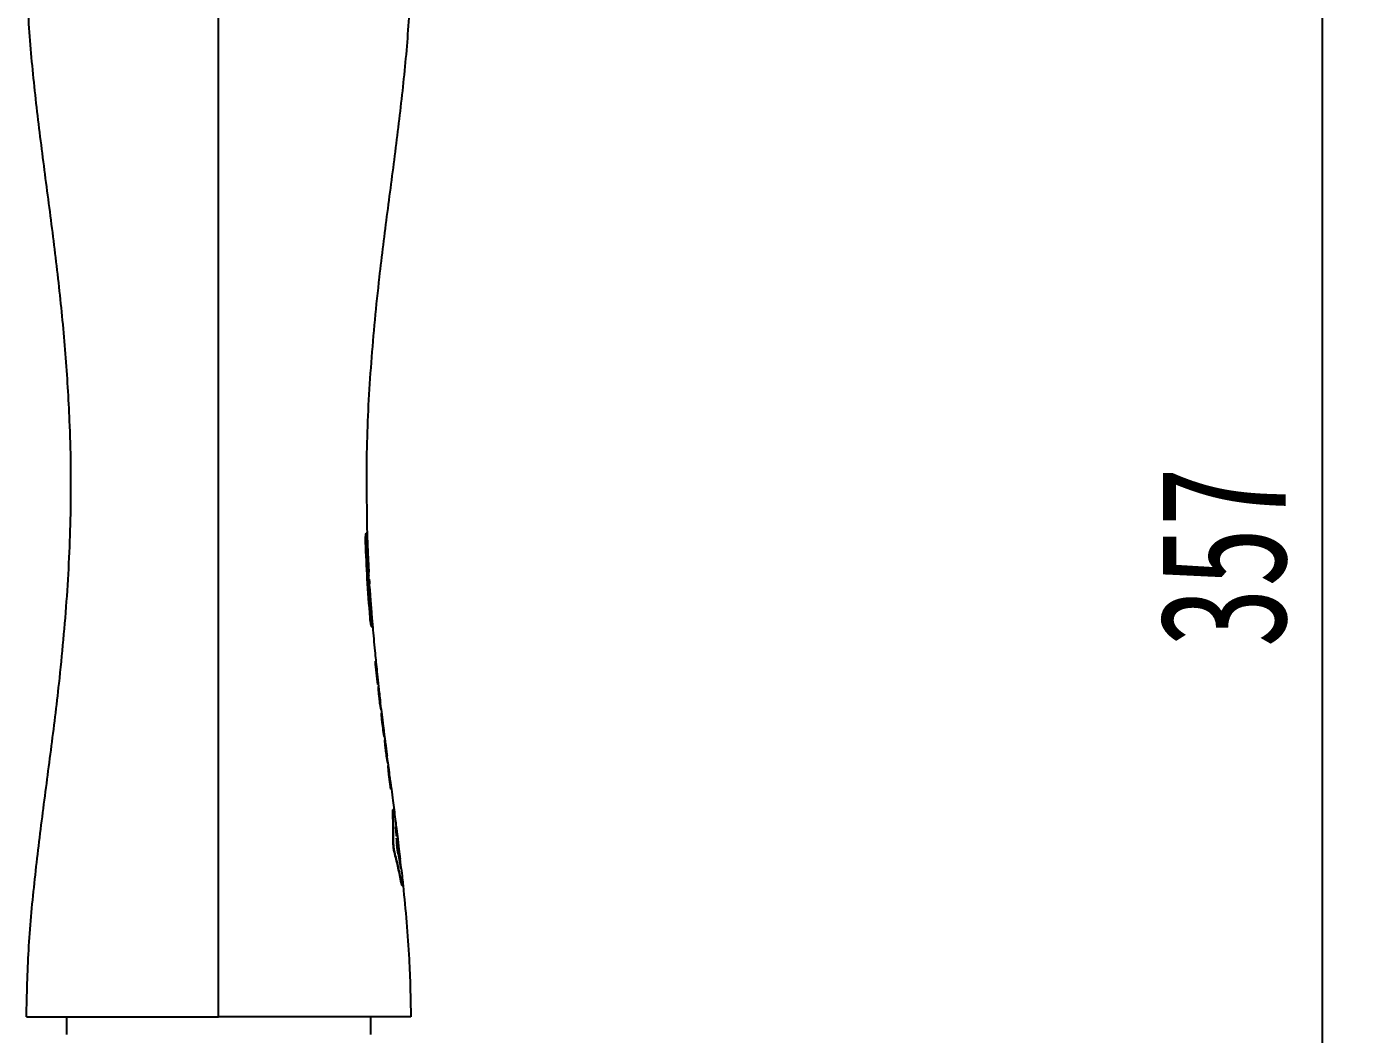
# Model space of a CAD drawing. Header units: millimetres. Extents: x 0 to 841, y 0 to 594.
# Drawn here: x 578.4 to 672.6, y 316.7 to 388.3 of the extents above; entities that cross this region are included whole.
import ezdxf

# ---------------------------------------------------------------- set-up
doc = ezdxf.new("R2010")
doc.units = ezdxf.units.MM
doc.layers.add('10', color=7, linetype='Continuous')
doc.styles.add('SLDTEXTSTYLE4', font='TXT', dxfattribs={"width": 0.7})
doc.dimstyles.new('SLDDIMSTYLE0', dxfattribs={"dimtxt": 9, "dimasz": 4.08, "dimexe": 0, "dimexo": 0.0625, "dimgap": 2.25, "dimtad": 2, "dimlfac": 3, "dimrnd": 1e-09, "dimzin": 12, "dimdsep": 46, "dimtxsty": 'SLDTEXTSTYLE4', "dimblk1": 'CLOSED', "dimblk2": 'CLOSED', "dimsah": 1, "dimcen": 0.09, "dimadec": 0, "dimazin": 3, "dimtfac": 1, "dimtofl": 0, "dimtmove": 0, "dimatfit": 3, "dimldrblk": 'CLOSED', "dimfxl": 0, "dimfrac": 2, "dimtolj": 1, "dimtzin": 12, "dimarcsym": 0})

# ---------------------------------------------------------------- blocks, each defined once
blk = doc.blocks.new('_Closed')
at = {"color": 0, "linetype": 'ByBlock', "lineweight": -2}
for p, q in [((-1, 0.166667), (0, 0)), ((-1, 0.166667), (-1, -0.166667)), ((0, 0), (-1, -0.166667)), ((0, 0), (-1, 0))]:
    blk.add_line(p, q, dxfattribs=at)
blk = doc.blocks.new('_D_16')
at = {"layer": '10'}
for p, q in [((615.246, 413.261), (672.577, 413.261)), ((670.577, 293.228), (670.577, 413.261)), ((609.746, 293.228), (672.577, 293.228))]:
    blk.add_line(p, q, dxfattribs=at)
at = {"layer": '10', "xscale": 4.08, "yscale": 4.08}
for p, rotation in [((670.577, 413.261, 0), 90.00000002089162), ((670.577, 293.228, 0), 270.0000000208916)]:
    blk.add_blockref('_Closed', p, dxfattribs=dict(at, rotation=rotation))
at = {"layer": '10', "insert": (658.975, 344.19), "char_height": 9, "attachment_point": 1, "rotation": 90, "style": 'SLDTEXTSTYLE4'}
blk.add_mtext('357', dxfattribs=at)

msp = doc.modelspace()

# ---------------------------------------------------------------- linework, layer by layer
at = {"color": 7, "linetype": 'Continuous', "lineweight": 25}
for p, q in [((602.786, 349.0568), (602.7918, 348.9624)), ((602.7918, 348.9624), (602.786, 349.0568)), ((603.2997, 342.6458), (603.3062, 342.6457)), ((603.755, 338.6237), (603.7246, 338.868)), ((603.7246, 338.868), (603.755, 338.6237)), ((603.8481, 337.8638), (603.8557, 337.8637)), ((603.8976, 337.6129), (603.8996, 337.6338)), ((604.1354, 335.7762), (604.1373, 335.7975)), ((604.2365, 334.8938), (604.2044, 335.1381)), ((604.2044, 335.1381), (604.2365, 334.8938)), ((604.2821, 334.6494), (604.2876, 334.6494)), ((604.7657, 330.0527), (604.7601, 330.1464)), ((604.8488, 330.014), (604.8506, 329.9872)), ((581.254, 317.9277), (581.254, 316.6777)), ((602.904, 316.6777), (602.904, 317.9277))]:
    msp.add_line(p, q, dxfattribs=at)
at = {"color": 7, "linetype": 'Continuous', "lineweight": 25, "flags": 128}
for points in [[(604.121, 335.9697), (604.1336, 335.8731), (604.1435, 335.7973)], [(604.1435, 335.7973), (604.1813, 335.5081), (604.2111, 335.2809)], [(604.294, 334.6492), (604.2476, 335.003), (604.2111, 335.2809)], [(604.3303, 334.1324), (604.2618, 334.6537), (604.1932, 335.1751)], [(604.1932, 335.1751), (604.2618, 334.6537), (604.3303, 334.1324)], [(604.2129, 335.1373), (604.245, 334.8931), (604.2771, 334.6488)], [(604.2771, 334.6488), (604.245, 334.8931), (604.2129, 335.1373)], [(604.2771, 334.6488), (604.311, 334.3907), (604.3449, 334.1325)], [(604.3489, 334.1326), (604.3154, 334.3907), (604.2819, 334.6489)], [(604.294, 334.6492), (604.3319, 334.36), (604.3617, 334.1328)]]:
    msp.add_lwpolyline(points, dxfattribs=at)
at = {"color": 7, "linetype": 'Continuous', "lineweight": 25}
for points, knots in [([(578.4123, 317.9277), (578.4458, 319.5141), (578.5129, 322.6874), (578.9581, 327.4322), (579.5305, 332.1651), (580.1651, 336.895), (580.8143, 342.1192), (581.3417, 347.8473), (581.6282, 354.0798), (581.5454, 359.8287), (581.216, 365.0807), (580.7597, 369.8389), (580.1706, 374.5857), (579.5344, 379.326), (578.9602, 384.0692), (578.5133, 388.8242), (578.446, 392.0045), (578.4123, 393.5944)], [0, 0, 0, 0, 0.0626285, 0.1252753, 0.1880309, 0.2508616, 0.3136887, 0.3958663, 0.4779058, 0.5598977, 0.6227207, 0.6856247, 0.7485888, 0.8115574, 0.8744506, 0.9372346, 1, 1, 1, 1]), ([(592.079, 317.9277), (592.079, 319.5141), (592.079, 322.6874), (592.079, 327.4322), (592.079, 332.1651), (592.079, 336.895), (592.079, 342.1192), (592.079, 347.8473), (592.079, 354.0798), (592.079, 359.8287), (592.079, 365.0807), (592.079, 369.8389), (592.079, 374.5857), (592.079, 379.326), (592.079, 384.0692), (592.079, 388.8242), (592.079, 392.0045), (592.079, 393.5944)], [0, 0, 0, 0, 0.06262848, 0.12527531, 0.18803094, 0.25086158, 0.31368873, 0.39586625, 0.47790579, 0.55989771, 0.62272073, 0.68562474, 0.74858885, 0.8115574, 0.87445057, 0.93723461, 1, 1, 1, 1]), ([(605.7457, 393.5944), (605.7139, 392.0498), (605.6503, 388.9604), (605.2259, 384.3404), (604.676, 379.7319), (604.0601, 375.1267), (603.4157, 370.0415), (602.8811, 364.4666), (602.5392, 358.3998), (602.6028, 354.3538), (602.6346, 352.3317)], [0, 0, 0, 0, 0.111855, 0.2237344, 0.3358016, 0.4480096, 0.5602254, 0.7070193, 0.8535727, 1, 1, 1, 1]), ([(602.5252, 351.6624), (602.5237, 351.7141), (602.5208, 351.8157), (602.5237, 351.9545), (602.5308, 352.073), (602.544, 352.196), (602.5641, 352.3035), (602.5796, 352.3223), (602.587, 352.3311)], [0, 0, 0, 0, 0.1477639, 0.2898623, 0.4164173, 0.5457261, 0.7852025, 1, 1, 1, 1]), ([(602.587, 352.3311), (602.5796, 352.3223), (602.5641, 352.3035), (602.544, 352.196), (602.5308, 352.073), (602.5237, 351.9545), (602.5208, 351.8157), (602.5237, 351.7141), (602.5252, 351.6624)], [0, 0, 0, 0, 0.21479743, 0.45427377, 0.58356984, 0.71013738, 0.85222899, 1, 1, 1, 1]), ([(602.587, 352.3311), (602.6009, 352.3312), (602.6287, 352.3314), (602.6327, 352.3316), (602.6346, 352.3317)], [0, 0, 0, 0, 0.50001761, 1, 1, 1, 1]), ([(602.6346, 352.3317), (602.6327, 352.3316), (602.6287, 352.3314), (602.6009, 352.3312), (602.587, 352.3311)], [0, 0, 0, 0, 0.4999824, 1, 1, 1, 1]), ([(602.6346, 352.3317), (602.6531, 351.8139), (602.6861, 350.8892), (602.7354, 349.9652), (602.7571, 349.5585)], [0, 0, 0, 0, 0.5599138, 1, 1, 1, 1]), ([(602.8485, 346.3147), (602.7784, 347.2358), (602.6427, 349.0167), (602.5635, 350.801), (602.5252, 351.6624)], [0, 0, 0, 0, 0.5172277, 1, 1, 1, 1]), ([(602.5252, 351.6624), (602.5635, 350.801), (602.6427, 349.0167), (602.7784, 347.2358), (602.8485, 346.3147)], [0, 0, 0, 0, 0.4827723, 1, 1, 1, 1]), ([(602.7571, 349.5585), (602.7552, 349.5892), (602.7513, 349.6524), (602.7456, 349.6755), (602.7391, 349.6543), (602.734, 349.5815), (602.7322, 349.4696), (602.7365, 349.273), (602.7459, 349.1096), (602.7524, 348.9955)], [0, 0, 0, 0, 0.1311953, 0.2704717, 0.4086499, 0.5344943, 0.643325, 0.7509961, 1, 1, 1, 1]), ([(602.7524, 348.9955), (602.7459, 349.1096), (602.7365, 349.273), (602.7322, 349.4696), (602.734, 349.5815), (602.7391, 349.6543), (602.7456, 349.6755), (602.7513, 349.6524), (602.7552, 349.5892), (602.7571, 349.5585)], [0, 0, 0, 0, 0.2490047, 0.3566757, 0.4655062, 0.5913506, 0.7295286, 0.8688048, 1, 1, 1, 1]), ([(602.7524, 348.9955), (602.7588, 348.8917), (602.7715, 348.6839), (602.7849, 348.4761), (602.7916, 348.3723)], [0, 0, 0, 0, 0.49998, 1, 1, 1, 1]), ([(602.7916, 348.3723), (602.7849, 348.4761), (602.7715, 348.6839), (602.7588, 348.8917), (602.7524, 348.9955)], [0, 0, 0, 0, 0.50002125, 1, 1, 1, 1]), ([(602.7614, 349.3177), (602.7616, 349.3228), (602.7622, 349.3335), (602.7639, 349.3354), (602.7653, 349.3281), (602.766, 349.3243)], [0, 0, 0, 0, 0.2998566, 0.6428952, 1, 1, 1, 1]), ([(602.7887, 348.7302), (602.7863, 348.7688), (602.7815, 348.8461), (602.7768, 348.9234), (602.7744, 348.9621)], [0, 0, 0, 0, 0.5000078, 1, 1, 1, 1]), ([(602.7744, 348.9621), (602.7768, 348.9234), (602.7815, 348.8461), (602.7863, 348.7688), (602.7887, 348.7302)], [0, 0, 0, 0, 0.4999922, 1, 1, 1, 1]), ([(602.7887, 348.7308), (602.7896, 348.7308), (602.7984, 348.7307), (602.8012, 348.7307), (602.8038, 348.7306)], [0, 0, 0, 0, 0.1020793, 1, 1, 1, 1]), ([(602.8038, 348.7306), (602.8012, 348.7307), (602.7984, 348.7307), (602.7896, 348.7308), (602.7887, 348.7308)], [0, 0, 0, 0, 0.89792072, 1, 1, 1, 1]), ([(602.8061, 348.7304), (602.8053, 348.7304), (602.8039, 348.7303), (602.7938, 348.7302), (602.7887, 348.7302)], [0, 0, 0, 0, 0.4999606, 1, 1, 1, 1]), ([(602.7887, 348.7302), (602.7938, 348.7302), (602.8039, 348.7303), (602.8053, 348.7304), (602.8061, 348.7304)], [0, 0, 0, 0, 0.5000394, 1, 1, 1, 1]), ([(602.7918, 348.9624), (602.7945, 348.9191), (602.7991, 348.8418), (602.804, 348.7645), (602.8061, 348.7304)], [0, 0, 0, 0, 0.5599919, 1, 1, 1, 1]), ([(602.8061, 348.7304), (602.8034, 348.7737), (602.7986, 348.851), (602.7939, 348.9284), (602.7918, 348.9624)], [0, 0, 0, 0, 0.5600081, 1, 1, 1, 1]), ([(602.8289, 348.3727), (602.8245, 348.4395), (602.8168, 348.5587), (602.8094, 348.678), (602.8061, 348.7304)], [0, 0, 0, 0, 0.5600126, 1, 1, 1, 1]), ([(602.7916, 348.3723), (602.8025, 348.3724), (602.8242, 348.3725), (602.8273, 348.3727), (602.8289, 348.3727)], [0, 0, 0, 0, 0.5000643, 1, 1, 1, 1]), ([(602.8289, 348.3727), (602.8273, 348.3727), (602.8242, 348.3725), (602.8025, 348.3724), (602.7916, 348.3723)], [0, 0, 0, 0, 0.4999357, 1, 1, 1, 1]), ([(602.8529, 347.8618), (602.8489, 347.8932), (602.8411, 347.956), (602.8321, 348.0188), (602.8276, 348.0502)], [0, 0, 0, 0, 0.5000657, 1, 1, 1, 1]), ([(602.8276, 348.0502), (602.8283, 347.9798), (602.8296, 347.8385), (602.8432, 347.5643), (602.8658, 347.284), (602.8939, 347.0385), (602.919, 346.8517), (602.9435, 346.7049), (602.9465, 346.6991), (602.9485, 346.6952)], [0, 0, 0, 0, 0.1363161, 0.2732111, 0.4127581, 0.5564562, 0.6819541, 0.7874951, 1, 1, 1, 1]), ([(602.9485, 346.6952), (602.9465, 346.6991), (602.9435, 346.7049), (602.919, 346.8517), (602.8939, 347.0385), (602.8658, 347.284), (602.8432, 347.5643), (602.8296, 347.8385), (602.8283, 347.9798), (602.8276, 348.0502)], [0, 0, 0, 0, 0.2125049, 0.3180459, 0.4435438, 0.5872419, 0.7267889, 0.8636839, 1, 1, 1, 1]), ([(602.8276, 348.0502), (602.8321, 348.0188), (602.8411, 347.956), (602.8489, 347.8932), (602.8529, 347.8618)], [0, 0, 0, 0, 0.4999343, 1, 1, 1, 1]), ([(602.8289, 348.3727), (602.8451, 348.1276), (602.8742, 347.6899), (602.9065, 347.2525), (602.9207, 347.0599)], [0, 0, 0, 0, 0.559954, 1, 1, 1, 1]), ([(602.9207, 347.0599), (602.9202, 347.0634), (602.9192, 347.0704), (602.912, 347.1216), (602.9017, 347.1976), (602.8892, 347.2985), (602.8763, 347.4225), (602.8647, 347.5693), (602.8566, 347.7274), (602.8542, 347.8147), (602.8529, 347.8618)], [0, 0, 0, 0, 0.1281356, 0.2560734, 0.3803126, 0.498095, 0.6096075, 0.7208628, 0.8494788, 1, 1, 1, 1]), ([(602.8529, 347.8618), (602.8542, 347.8147), (602.8566, 347.7274), (602.8647, 347.5693), (602.8763, 347.4225), (602.8892, 347.2985), (602.9017, 347.1976), (602.912, 347.1216), (602.9192, 347.0704), (602.9202, 347.0634), (602.9207, 347.0599)], [0, 0, 0, 0, 0.1505154, 0.2791367, 0.3903921, 0.5019047, 0.6196871, 0.7439265, 0.8718643, 1, 1, 1, 1]), ([(602.9207, 347.0599), (602.9258, 346.9918), (602.935, 346.8702), (602.9443, 346.7487), (602.9485, 346.6952)], [0, 0, 0, 0, 0.5599875, 1, 1, 1, 1]), ([(602.9485, 346.6952), (602.9638, 346.4995), (602.9912, 346.15), (603.0205, 345.8007), (603.0334, 345.647)], [0, 0, 0, 0, 0.559965, 1, 1, 1, 1]), ([(602.9872, 345.6465), (602.9788, 345.6556), (602.9613, 345.6746), (602.9289, 345.7846), (602.9017, 345.9084), (602.881, 346.0264), (602.8622, 346.1634), (602.8531, 346.2638), (602.8485, 346.3147)], [0, 0, 0, 0, 0.2184913, 0.4588057, 0.5878301, 0.714285, 0.8549468, 1, 1, 1, 1]), ([(602.8485, 346.3147), (602.8531, 346.2638), (602.8622, 346.1634), (602.881, 346.0264), (602.9017, 345.9084), (602.9289, 345.7846), (602.9613, 345.6746), (602.9788, 345.6556), (602.9872, 345.6465)], [0, 0, 0, 0, 0.1450462, 0.2857148, 0.412157, 0.5411942, 0.7815086, 1, 1, 1, 1]), ([(603.0334, 345.647), (603.0315, 345.6469), (603.0277, 345.6468), (603.0007, 345.6466), (602.9872, 345.6465)], [0, 0, 0, 0, 0.49987699, 1, 1, 1, 1]), ([(602.9872, 345.6465), (603.0007, 345.6466), (603.0277, 345.6468), (603.0315, 345.6469), (603.0334, 345.647)], [0, 0, 0, 0, 0.50012301, 1, 1, 1, 1]), ([(603.0334, 345.647), (603.0825, 345.0865), (603.1703, 344.0853), (603.2725, 343.0855), (603.3175, 342.6455)], [0, 0, 0, 0, 0.5599093, 1, 1, 1, 1]), ([(603.2247, 343.2187), (603.2276, 343.2188), (603.2334, 343.2188), (603.2381, 343.2189), (603.2404, 343.2189)], [0, 0, 0, 0, 0.50004087, 1, 1, 1, 1]), ([(603.2404, 343.2189), (603.2381, 343.2189), (603.2334, 343.2188), (603.2276, 343.2188), (603.2247, 343.2187)], [0, 0, 0, 0, 0.4999591, 1, 1, 1, 1]), ([(603.4011, 341.5547), (603.3707, 341.832), (603.3098, 342.3864), (603.2531, 342.9413), (603.2247, 343.2187)], [0, 0, 0, 0, 0.5000421, 1, 1, 1, 1]), ([(603.2247, 343.2187), (603.2531, 342.9413), (603.3098, 342.3864), (603.3707, 341.832), (603.4011, 341.5547)], [0, 0, 0, 0, 0.49995785, 1, 1, 1, 1]), ([(603.2404, 343.2189), (603.2687, 342.9414), (603.3254, 342.3865), (603.3863, 341.8321), (603.4167, 341.5548)], [0, 0, 0, 0, 0.49995694, 1, 1, 1, 1]), ([(603.4167, 341.5548), (603.3863, 341.8321), (603.3254, 342.3865), (603.2687, 342.9414), (603.2404, 343.2189)], [0, 0, 0, 0, 0.5000431, 1, 1, 1, 1]), ([(603.3044, 342.6452), (603.3082, 342.6452), (603.3159, 342.6453), (603.317, 342.6454), (603.3175, 342.6455)], [0, 0, 0, 0, 0.5000957, 1, 1, 1, 1]), ([(603.3175, 342.6455), (603.317, 342.6454), (603.3159, 342.6453), (603.3082, 342.6452), (603.3044, 342.6452)], [0, 0, 0, 0, 0.4999043, 1, 1, 1, 1]), ([(603.3591, 342.1288), (603.3499, 342.2149), (603.3315, 342.387), (603.3134, 342.5591), (603.3044, 342.6452)], [0, 0, 0, 0, 0.5000135, 1, 1, 1, 1]), ([(603.3044, 342.6452), (603.3134, 342.5591), (603.3315, 342.387), (603.3499, 342.2149), (603.3591, 342.1288)], [0, 0, 0, 0, 0.4999865, 1, 1, 1, 1]), ([(603.3175, 342.6455), (603.3276, 342.5491), (603.3456, 342.3769), (603.3641, 342.2048), (603.3722, 342.1291)], [0, 0, 0, 0, 0.55998605, 1, 1, 1, 1]), ([(603.359, 342.1294), (603.3597, 342.1294), (603.3717, 342.1293), (603.3719, 342.1292), (603.3722, 342.1291)], [0, 0, 0, 0, 0.0519093, 1, 1, 1, 1]), ([(603.3722, 342.1291), (603.3716, 342.1291), (603.3705, 342.129), (603.3629, 342.1289), (603.3591, 342.1288)], [0, 0, 0, 0, 0.49989869, 1, 1, 1, 1]), ([(603.3591, 342.1288), (603.3629, 342.1289), (603.3705, 342.129), (603.3716, 342.1291), (603.3722, 342.1291)], [0, 0, 0, 0, 0.5001013, 1, 1, 1, 1]), ([(603.3722, 342.1291), (603.3864, 341.9969), (603.4119, 341.7607), (603.4381, 341.5247), (603.4497, 341.4208)], [0, 0, 0, 0, 0.5599818, 1, 1, 1, 1]), ([(603.4167, 341.5548), (603.4144, 341.5548), (603.4098, 341.5548), (603.404, 341.5547), (603.4011, 341.5547)], [0, 0, 0, 0, 0.4999509, 1, 1, 1, 1]), ([(603.4011, 341.5547), (603.404, 341.5547), (603.4098, 341.5548), (603.4144, 341.5548), (603.4167, 341.5548)], [0, 0, 0, 0, 0.5000491, 1, 1, 1, 1]), ([(603.4866, 340.799), (603.4814, 340.8458), (603.4713, 340.9377), (603.4602, 341.0645), (603.4525, 341.1742), (603.4464, 341.2904), (603.4438, 341.3948), (603.446, 341.4123), (603.4471, 341.4207)], [0, 0, 0, 0, 0.1445915, 0.2838647, 0.409511, 0.5368109, 0.7761605, 1, 1, 1, 1]), ([(603.4471, 341.4207), (603.446, 341.4123), (603.4438, 341.3948), (603.4464, 341.2904), (603.4525, 341.1742), (603.4602, 341.0645), (603.4713, 340.9377), (603.4814, 340.8458), (603.4866, 340.799)], [0, 0, 0, 0, 0.2238394, 0.4631889, 0.5904749, 0.716135, 0.8554007, 1, 1, 1, 1]), ([(603.4497, 341.4208), (603.4496, 341.4208), (603.4494, 341.4207), (603.4479, 341.4207), (603.4471, 341.4207)], [0, 0, 0, 0, 0.4999524, 1, 1, 1, 1]), ([(603.4519, 341.4007), (603.462, 341.311), (603.4805, 341.1456), (603.4993, 340.9803), (603.508, 340.9046)], [0, 0, 0, 0, 0.5421392, 1, 1, 1, 1]), ([(603.4905, 340.9049), (603.4956, 340.9049), (603.5058, 340.9048), (603.5072, 340.9047), (603.508, 340.9046)], [0, 0, 0, 0, 0.50013305, 1, 1, 1, 1]), ([(603.508, 340.9046), (603.5075, 340.9046), (603.5066, 340.9045), (603.5004, 340.9044), (603.4972, 340.9043)], [0, 0, 0, 0, 0.499896, 1, 1, 1, 1]), ([(603.4972, 340.9043), (603.5004, 340.9044), (603.5066, 340.9045), (603.5075, 340.9046), (603.508, 340.9046)], [0, 0, 0, 0, 0.500104, 1, 1, 1, 1]), ([(603.508, 340.9046), (603.5215, 340.7867), (603.5456, 340.5762), (603.5703, 340.3657), (603.5812, 340.2731)], [0, 0, 0, 0, 0.55998596, 1, 1, 1, 1]), ([(603.5355, 340.3782), (603.5273, 340.4483), (603.5109, 340.5885), (603.4947, 340.7288), (603.4866, 340.799)], [0, 0, 0, 0, 0.5000092, 1, 1, 1, 1]), ([(603.4866, 340.799), (603.4947, 340.7288), (603.5109, 340.5885), (603.5273, 340.4483), (603.5355, 340.3782)], [0, 0, 0, 0, 0.4999908, 1, 1, 1, 1]), ([(603.5064, 340.7609), (603.5131, 340.7034), (603.5264, 340.5883), (603.5398, 340.4733), (603.5465, 340.4158)], [0, 0, 0, 0, 0.4999924, 1, 1, 1, 1]), ([(603.5465, 340.4158), (603.5398, 340.4733), (603.5264, 340.5883), (603.5131, 340.7034), (603.5064, 340.7609)], [0, 0, 0, 0, 0.5000076, 1, 1, 1, 1]), ([(603.6399, 339.757), (603.6368, 339.7656), (603.6305, 339.7833), (603.6089, 339.889), (603.5881, 340.0054), (603.5705, 340.1147), (603.5523, 340.2404), (603.5412, 340.3318), (603.5355, 340.3782)], [0, 0, 0, 0, 0.22514375, 0.46528287, 0.59280864, 0.71859215, 0.85724094, 1, 1, 1, 1]), ([(603.5355, 340.3782), (603.5412, 340.3318), (603.5523, 340.2404), (603.5705, 340.1147), (603.5881, 340.0054), (603.6089, 339.889), (603.6305, 339.7833), (603.6368, 339.7656), (603.6399, 339.757)], [0, 0, 0, 0, 0.1427514, 0.2814076, 0.4071772, 0.534717, 0.7748562, 1, 1, 1, 1]), ([(603.5638, 340.2734), (603.5688, 340.2734), (603.579, 340.2733), (603.5804, 340.2731), (603.5812, 340.2731)], [0, 0, 0, 0, 0.5001411, 1, 1, 1, 1]), ([(603.5705, 340.2728), (603.5736, 340.2729), (603.5798, 340.273), (603.5807, 340.273), (603.5812, 340.2731)], [0, 0, 0, 0, 0.500109, 1, 1, 1, 1]), ([(603.5812, 340.2731), (603.5807, 340.273), (603.5798, 340.273), (603.5736, 340.2729), (603.5705, 340.2728)], [0, 0, 0, 0, 0.4998888, 1, 1, 1, 1]), ([(603.6398, 339.7786), (603.6292, 339.8678), (603.6095, 340.0326), (603.5901, 340.1974), (603.5812, 340.2731)], [0, 0, 0, 0, 0.5408506, 1, 1, 1, 1]), ([(603.6424, 339.7571), (603.6423, 339.7571), (603.6421, 339.757), (603.6406, 339.757), (603.6399, 339.757)], [0, 0, 0, 0, 0.4999447, 1, 1, 1, 1]), ([(603.6399, 339.757), (603.6406, 339.757), (603.6421, 339.757), (603.6423, 339.7571), (603.6424, 339.7571)], [0, 0, 0, 0, 0.5000553, 1, 1, 1, 1]), ([(603.6424, 339.7571), (603.6501, 339.693), (603.6639, 339.5784), (603.6778, 339.4638), (603.6839, 339.4134)], [0, 0, 0, 0, 0.5599938, 1, 1, 1, 1]), ([(603.7026, 338.9907), (603.6978, 339.0315), (603.6883, 339.1114), (603.6777, 339.2214), (603.6703, 339.3162), (603.6643, 339.4164), (603.6619, 339.5055), (603.6645, 339.5201), (603.6658, 339.5271)], [0, 0, 0, 0, 0.1441808, 0.2826402, 0.4074546, 0.5341802, 0.7737943, 1, 1, 1, 1]), ([(603.6658, 339.5271), (603.6645, 339.5201), (603.6619, 339.5055), (603.6643, 339.4164), (603.6703, 339.3162), (603.6777, 339.2214), (603.6883, 339.1114), (603.6978, 339.0315), (603.7026, 338.9907)], [0, 0, 0, 0, 0.2262056, 0.4658197, 0.5925293, 0.7173595, 0.8558102, 1, 1, 1, 1]), ([(603.6658, 339.5271), (603.6675, 339.5239), (603.671, 339.5174), (603.6795, 339.4487), (603.6839, 339.4134)], [0, 0, 0, 0, 0.4872629, 1, 1, 1, 1]), ([(603.6839, 339.4134), (603.6795, 339.4487), (603.671, 339.5174), (603.6675, 339.5239), (603.6658, 339.5271)], [0, 0, 0, 0, 0.5127371, 1, 1, 1, 1]), ([(603.6839, 339.4134), (603.6963, 339.3116), (603.7184, 339.1297), (603.7409, 338.9479), (603.7507, 338.8678)], [0, 0, 0, 0, 0.5599913, 1, 1, 1, 1]), ([(603.7225, 339.0107), (603.7217, 339.0102), (603.7205, 339.0094), (603.7202, 338.9982), (603.7207, 338.9849), (603.7222, 338.9647), (603.7261, 338.9256), (603.7302, 338.8916), (603.7331, 338.8673)], [0, 0, 0, 0, 0.2495849, 0.3612761, 0.4616918, 0.5717183, 0.6935702, 1, 1, 1, 1]), ([(603.7331, 338.8673), (603.7302, 338.8916), (603.7261, 338.9256), (603.7222, 338.9647), (603.7207, 338.9849), (603.7202, 338.9982), (603.7205, 339.0094), (603.7217, 339.0102), (603.7225, 339.0107)], [0, 0, 0, 0, 0.3064026, 0.4282619, 0.5383054, 0.6386843, 0.7504137, 1, 1, 1, 1]), ([(603.7316, 339.0109), (603.7306, 339.0109), (603.7287, 339.0108), (603.7246, 339.0107), (603.7225, 339.0107)], [0, 0, 0, 0, 0.4999223, 1, 1, 1, 1]), ([(603.7225, 339.0107), (603.7246, 339.0107), (603.7287, 339.0108), (603.7306, 339.0109), (603.7316, 339.0109)], [0, 0, 0, 0, 0.5000777, 1, 1, 1, 1]), ([(603.7797, 338.6234), (603.7708, 338.6949), (603.7569, 338.8063), (603.7414, 338.9296), (603.734, 338.9846), (603.7321, 338.9964), (603.7312, 339.0019)], [0, 0, 0, 0, 0.5354941, 0.8339195, 0.9224842, 1, 1, 1, 1]), ([(603.7507, 338.8678), (603.748, 338.8897), (603.7432, 338.9285), (603.7371, 338.9772), (603.733, 339.0068), (603.7321, 339.0095), (603.7316, 339.0109)], [0, 0, 0, 0, 0.2963186, 0.5246565, 0.7508155, 1, 1, 1, 1]), ([(603.7316, 339.0109), (603.7321, 339.0095), (603.733, 339.0068), (603.7371, 338.9772), (603.7432, 338.9285), (603.748, 338.8897), (603.7507, 338.8678)], [0, 0, 0, 0, 0.2491605, 0.4753414, 0.7036479, 1, 1, 1, 1]), ([(603.8441, 337.8629), (603.8202, 338.0509), (603.7726, 338.4267), (603.726, 338.8027), (603.7026, 338.9907)], [0, 0, 0, 0, 0.5000157, 1, 1, 1, 1]), ([(603.7026, 338.9907), (603.726, 338.8027), (603.7726, 338.4267), (603.8202, 338.0509), (603.8441, 337.8629)], [0, 0, 0, 0, 0.4999843, 1, 1, 1, 1]), ([(603.7331, 338.8673), (603.7432, 338.7858), (603.7634, 338.623), (603.7838, 338.4602), (603.794, 338.3788)], [0, 0, 0, 0, 0.4999929, 1, 1, 1, 1]), ([(603.794, 338.3788), (603.7838, 338.4602), (603.7634, 338.623), (603.7432, 338.7858), (603.7331, 338.8673)], [0, 0, 0, 0, 0.5000071, 1, 1, 1, 1]), ([(603.8116, 338.3791), (603.8001, 338.4703), (603.7798, 338.6332), (603.7596, 338.7962), (603.7507, 338.8678)], [0, 0, 0, 0, 0.5600065, 1, 1, 1, 1]), ([(603.7507, 338.8678), (603.762, 338.7766), (603.7822, 338.6137), (603.8026, 338.4508), (603.8116, 338.3791)], [0, 0, 0, 0, 0.5599936, 1, 1, 1, 1]), ([(603.751, 338.8528), (603.7517, 338.8479), (603.7612, 338.7735), (603.7708, 338.6959), (603.7797, 338.6234)], [0, 0, 0, 0, 0.0664292, 1, 1, 1, 1]), ([(603.794, 338.3788), (603.8048, 338.2928), (603.8264, 338.1209), (603.8482, 337.949), (603.8591, 337.863)], [0, 0, 0, 0, 0.4999939, 1, 1, 1, 1]), ([(603.7989, 338.3788), (603.8026, 338.3789), (603.81, 338.379), (603.811, 338.379), (603.8116, 338.3791)], [0, 0, 0, 0, 0.5001407, 1, 1, 1, 1]), ([(603.8116, 338.3791), (603.811, 338.379), (603.81, 338.379), (603.8026, 338.3789), (603.7989, 338.3788)], [0, 0, 0, 0, 0.4998593, 1, 1, 1, 1]), ([(603.865, 337.8631), (603.8539, 337.949), (603.8318, 338.1209), (603.8099, 338.2929), (603.7989, 338.3788)], [0, 0, 0, 0, 0.5000085, 1, 1, 1, 1]), ([(603.8116, 338.3791), (603.8236, 338.2828), (603.8452, 338.1109), (603.867, 337.939), (603.8766, 337.8634)], [0, 0, 0, 0, 0.5599948, 1, 1, 1, 1]), ([(603.8591, 337.863), (603.8569, 337.863), (603.8525, 337.863), (603.8469, 337.8629), (603.8441, 337.8629)], [0, 0, 0, 0, 0.4999335, 1, 1, 1, 1]), ([(603.8649, 337.8637), (603.8651, 337.8637), (603.8764, 337.8636), (603.8765, 337.8635), (603.8766, 337.8634)], [0, 0, 0, 0, 0.0215325, 1, 1, 1, 1]), ([(603.8766, 337.8634), (603.8761, 337.8633), (603.8752, 337.8632), (603.8684, 337.8631), (603.865, 337.8631)], [0, 0, 0, 0, 0.49986, 1, 1, 1, 1]), ([(603.865, 337.8631), (603.8685, 337.8631), (603.8739, 337.8632), (603.8748, 337.8633), (603.8751, 337.8633)], [0, 0, 0, 0, 0.6689989, 1, 1, 1, 1]), ([(603.8766, 337.8634), (603.8821, 337.8205), (603.8918, 337.7439), (603.9015, 337.6673), (603.9058, 337.6336)], [0, 0, 0, 0, 0.55999822, 1, 1, 1, 1]), ([(603.9533, 337.0117), (603.9475, 337.0577), (603.9362, 337.1482), (603.9233, 337.2736), (603.9137, 337.3829), (603.9054, 337.5002), (603.9006, 337.6073), (603.9025, 337.6249), (603.9034, 337.6335)], [0, 0, 0, 0, 0.1422414, 0.2797588, 0.4049671, 0.5315121, 0.7714547, 1, 1, 1, 1]), ([(603.9034, 337.6335), (603.9025, 337.6249), (603.9006, 337.6073), (603.9054, 337.5002), (603.9137, 337.3829), (603.9233, 337.2736), (603.9362, 337.1482), (603.9475, 337.0577), (603.9533, 337.0117)], [0, 0, 0, 0, 0.2285453, 0.4684877, 0.5950186, 0.720241, 0.8577508, 1, 1, 1, 1]), ([(603.9058, 337.6336), (603.9057, 337.6336), (603.9055, 337.6335), (603.9041, 337.6335), (603.9034, 337.6335)], [0, 0, 0, 0, 0.4999357, 1, 1, 1, 1]), ([(603.9058, 337.6336), (603.9181, 337.5372), (603.9401, 337.3651), (603.9623, 337.193), (603.972, 337.1173)], [0, 0, 0, 0, 0.5599973, 1, 1, 1, 1]), ([(603.9522, 337.0905), (603.9521, 337.095), (603.9517, 337.1044), (603.9519, 337.1111), (603.9523, 337.1119), (603.9523, 337.1119)], [0, 0, 0, 0, 0.4739784, 0.9995966, 1, 1, 1, 1]), ([(603.9549, 337.1176), (603.9599, 337.1176), (603.9699, 337.1175), (603.9713, 337.1173), (603.972, 337.1173)], [0, 0, 0, 0, 0.5001783, 1, 1, 1, 1]), ([(603.9617, 337.117), (603.9609, 337.1164), (603.9597, 337.1156), (603.9595, 337.1039), (603.9601, 337.0904), (603.9618, 337.0701), (603.9659, 337.0313), (603.9701, 336.9976), (603.9732, 336.9735)], [0, 0, 0, 0, 0.2521508, 0.3640838, 0.4650944, 0.5747721, 0.6960781, 1, 1, 1, 1]), ([(603.9732, 336.9735), (603.9701, 336.9976), (603.9659, 337.0313), (603.9618, 337.0701), (603.9601, 337.0903), (603.9595, 337.1039), (603.9597, 337.1156), (603.9609, 337.1164), (603.9617, 337.117)], [0, 0, 0, 0, 0.3038943, 0.4252077, 0.5349028, 0.6358758, 0.7478478, 1, 1, 1, 1]), ([(603.972, 337.1173), (603.9716, 337.1172), (603.9707, 337.1172), (603.9647, 337.1171), (603.9617, 337.117)], [0, 0, 0, 0, 0.4998618, 1, 1, 1, 1]), ([(603.9617, 337.117), (603.9647, 337.1171), (603.9707, 337.1172), (603.9716, 337.1172), (603.972, 337.1173)], [0, 0, 0, 0, 0.50013823, 1, 1, 1, 1]), ([(603.972, 337.1173), (603.9872, 336.9994), (604.0144, 336.7889), (604.0417, 336.5784), (604.0537, 336.4858)], [0, 0, 0, 0, 0.5599992, 1, 1, 1, 1]), ([(604.0079, 336.5907), (603.9988, 336.6609), (603.9805, 336.8012), (603.9624, 336.9415), (603.9533, 337.0117)], [0, 0, 0, 0, 0.500002, 1, 1, 1, 1]), ([(603.9533, 337.0117), (603.9624, 336.9415), (603.9805, 336.8012), (603.9988, 336.6609), (604.0079, 336.5907)], [0, 0, 0, 0, 0.499998, 1, 1, 1, 1]), ([(603.9732, 336.9735), (603.9806, 336.916), (603.9955, 336.8011), (604.0104, 336.6862), (604.0178, 336.6288)], [0, 0, 0, 0, 0.4999987, 1, 1, 1, 1]), ([(604.0178, 336.6288), (604.0104, 336.6862), (603.9955, 336.8011), (603.9806, 336.916), (603.9732, 336.9735)], [0, 0, 0, 0, 0.5000013, 1, 1, 1, 1]), ([(604.1185, 335.9695), (604.1154, 335.9783), (604.109, 335.9962), (604.086, 336.1046), (604.064, 336.222), (604.0454, 336.331), (604.0261, 336.4553), (604.014, 336.5452), (604.0079, 336.5907)], [0, 0, 0, 0, 0.2299615, 0.4707855, 0.5975681, 0.7229125, 0.8597333, 1, 1, 1, 1]), ([(604.0079, 336.5907), (604.014, 336.5452), (604.0261, 336.4553), (604.0454, 336.331), (604.064, 336.222), (604.086, 336.1046), (604.109, 335.9962), (604.1154, 335.9783), (604.1185, 335.9695)], [0, 0, 0, 0, 0.1402591, 0.2770872, 0.4024177, 0.5292144, 0.7700384, 1, 1, 1, 1]), ([(604.0178, 336.6288), (604.021, 336.6047), (604.0255, 336.571), (604.0315, 336.5324), (604.035, 336.5122), (604.0379, 336.4986), (604.0411, 336.4869), (604.0425, 336.4861), (604.0435, 336.4855)], [0, 0, 0, 0, 0.3027809, 0.4240774, 0.5338843, 0.635184, 0.747281, 1, 1, 1, 1]), ([(604.0435, 336.4855), (604.0425, 336.4861), (604.0411, 336.4869), (604.0379, 336.4986), (604.035, 336.5122), (604.0315, 336.5324), (604.0255, 336.571), (604.021, 336.6047), (604.0178, 336.6288)], [0, 0, 0, 0, 0.2527102, 0.3647691, 0.4661077, 0.5758981, 0.6971884, 1, 1, 1, 1]), ([(604.0367, 336.4861), (604.0417, 336.486), (604.0516, 336.4859), (604.053, 336.4858), (604.0537, 336.4858)], [0, 0, 0, 0, 0.50018467, 1, 1, 1, 1]), ([(604.0435, 336.4855), (604.0465, 336.4855), (604.0524, 336.4856), (604.0533, 336.4857), (604.0537, 336.4858)], [0, 0, 0, 0, 0.5001418, 1, 1, 1, 1]), ([(604.0537, 336.4858), (604.0533, 336.4857), (604.0524, 336.4856), (604.0465, 336.4855), (604.0435, 336.4855)], [0, 0, 0, 0, 0.4998558, 1, 1, 1, 1]), ([(604.121, 335.9697), (604.1084, 336.066), (604.0859, 336.238), (604.0636, 336.4101), (604.0537, 336.4858)], [0, 0, 0, 0, 0.55999857, 1, 1, 1, 1]), ([(604.121, 335.9697), (604.1209, 335.9696), (604.1207, 335.9696), (604.1193, 335.9696), (604.1185, 335.9695)], [0, 0, 0, 0, 0.4999298, 1, 1, 1, 1]), ([(604.1185, 335.9695), (604.1193, 335.9696), (604.1207, 335.9696), (604.1209, 335.9696), (604.121, 335.9697)], [0, 0, 0, 0, 0.5000702, 1, 1, 1, 1]), ([(604.1932, 335.1751), (604.1874, 335.2207), (604.176, 335.3104), (604.1627, 335.4351), (604.1527, 335.5444), (604.1439, 335.6622), (604.1384, 335.7707), (604.1402, 335.7884), (604.1411, 335.7971)], [0, 0, 0, 0, 0.1409792, 0.2775684, 0.4025601, 0.5287234, 0.7689981, 1, 1, 1, 1]), ([(604.1411, 335.7971), (604.1402, 335.7884), (604.1384, 335.7707), (604.1439, 335.6622), (604.1527, 335.5444), (604.1627, 335.4351), (604.176, 335.3104), (604.1874, 335.2207), (604.1932, 335.1751)], [0, 0, 0, 0, 0.2310018, 0.4712765, 0.5974256, 0.7224313, 0.859013, 1, 1, 1, 1]), ([(604.1411, 335.7971), (604.1418, 335.7972), (604.1432, 335.7972), (604.1434, 335.7972), (604.1435, 335.7973)], [0, 0, 0, 0, 0.5000709, 1, 1, 1, 1]), ([(604.1435, 335.7973), (604.1434, 335.7972), (604.1432, 335.7972), (604.1418, 335.7972), (604.1411, 335.7971)], [0, 0, 0, 0, 0.49992908, 1, 1, 1, 1]), ([(604.1918, 335.2534), (604.1916, 335.258), (604.1912, 335.2676), (604.1913, 335.2744), (604.1916, 335.2753), (604.1916, 335.2753)], [0, 0, 0, 0, 0.4747034, 0.999481, 1, 1, 1, 1]), ([(604.201, 335.2807), (604.2002, 335.28), (604.1991, 335.2791), (604.1989, 335.2671), (604.1996, 335.2534), (604.2014, 335.2332), (604.2055, 335.1946), (604.2098, 335.1612), (604.2129, 335.1373)], [0, 0, 0, 0, 0.2547131, 0.3669659, 0.4685253, 0.5778457, 0.6985663, 1, 1, 1, 1]), ([(604.2129, 335.1373), (604.2098, 335.1612), (604.2055, 335.1946), (604.2014, 335.2332), (604.1996, 335.2534), (604.1989, 335.2671), (604.1991, 335.2791), (604.2002, 335.28), (604.201, 335.2807)], [0, 0, 0, 0, 0.30140563, 0.42213375, 0.53147188, 0.63299282, 0.74528549, 1, 1, 1, 1]), ([(604.2111, 335.2809), (604.2107, 335.2809), (604.2099, 335.2808), (604.2039, 335.2807), (604.201, 335.2807)], [0, 0, 0, 0, 0.49984897, 1, 1, 1, 1]), ([(604.201, 335.2807), (604.2039, 335.2807), (604.2099, 335.2808), (604.2107, 335.2809), (604.2111, 335.2809)], [0, 0, 0, 0, 0.500151, 1, 1, 1, 1]), ([(604.2819, 334.6489), (604.2854, 334.6489), (604.2925, 334.6491), (604.2935, 334.6491), (604.294, 334.6492)], [0, 0, 0, 0, 0.5001704, 1, 1, 1, 1]), ([(604.294, 334.6492), (604.2935, 334.6491), (604.2925, 334.6491), (604.2854, 334.6489), (604.2819, 334.6489)], [0, 0, 0, 0, 0.4998296, 1, 1, 1, 1]), ([(604.3449, 334.1325), (604.3427, 334.1325), (604.3384, 334.1325), (604.333, 334.1324), (604.3303, 334.1324)], [0, 0, 0, 0, 0.4999206, 1, 1, 1, 1]), ([(604.3489, 334.1332), (604.3496, 334.1332), (604.3612, 334.1331), (604.3615, 334.133), (604.3617, 334.1328)], [0, 0, 0, 0, 0.0632814, 1, 1, 1, 1]), ([(604.3617, 334.1328), (604.3612, 334.1328), (604.3601, 334.1327), (604.3527, 334.1326), (604.3489, 334.1326)], [0, 0, 0, 0, 0.4998216, 1, 1, 1, 1]), ([(604.3617, 334.1328), (604.3975, 333.8592), (604.4615, 333.3706), (604.5248, 332.8818), (604.5526, 332.6668)], [0, 0, 0, 0, 0.560035, 1, 1, 1, 1]), ([(604.4678, 332.3384), (604.4657, 332.3938), (604.4619, 332.4954), (604.466, 332.605), (604.4782, 332.6601), (604.4891, 332.6641), (604.4949, 332.6662)], [0, 0, 0, 0, 0.2824311, 0.5180069, 0.745956, 1, 1, 1, 1]), ([(604.4949, 332.6662), (604.4891, 332.6641), (604.4782, 332.6601), (604.466, 332.605), (604.4619, 332.4954), (604.4657, 332.3938), (604.4678, 332.3384)], [0, 0, 0, 0, 0.2540442, 0.4819936, 0.7175695, 1, 1, 1, 1]), ([(604.4949, 332.6662), (604.5117, 332.6663), (604.5454, 332.6666), (604.5502, 332.6667), (604.5526, 332.6668)], [0, 0, 0, 0, 0.500411, 1, 1, 1, 1]), ([(604.5526, 332.6668), (604.5502, 332.6667), (604.5454, 332.6666), (604.5117, 332.6663), (604.4949, 332.6662)], [0, 0, 0, 0, 0.499589, 1, 1, 1, 1]), ([(604.5526, 332.6668), (604.5818, 332.4399), (604.634, 332.0348), (604.6852, 331.6296), (604.7077, 331.4513)], [0, 0, 0, 0, 0.5600399, 1, 1, 1, 1]), ([(604.498, 330.2914), (604.5008, 330.6491), (604.506, 331.3315), (604.4801, 332.0137), (604.4678, 332.3384)], [0, 0, 0, 0, 0.5240542, 1, 1, 1, 1]), ([(604.4678, 332.3384), (604.4801, 332.0137), (604.506, 331.3315), (604.5008, 330.6491), (604.498, 330.2914)], [0, 0, 0, 0, 0.47594598, 1, 1, 1, 1]), ([(604.6829, 331.4136), (604.6831, 331.427), (604.6833, 331.4404), (604.6847, 331.443), (604.6847, 331.443)], [0, 0, 0, 0, 0.9997959, 1, 1, 1, 1]), ([(604.6928, 331.2707), (604.6906, 331.3006), (604.6864, 331.356), (604.6841, 331.4167), (604.686, 331.4475), (604.6891, 331.4497), (604.6908, 331.451)], [0, 0, 0, 0, 0.27885588, 0.51631704, 0.7448118, 1, 1, 1, 1]), ([(604.6908, 331.451), (604.6891, 331.4497), (604.686, 331.4475), (604.6841, 331.4167), (604.6864, 331.356), (604.6906, 331.3006), (604.6928, 331.2707)], [0, 0, 0, 0, 0.2551879, 0.4836824, 0.721125, 1, 1, 1, 1]), ([(604.6908, 331.451), (604.6957, 331.451), (604.7056, 331.4512), (604.707, 331.4512), (604.7077, 331.4513)], [0, 0, 0, 0, 0.50022, 1, 1, 1, 1]), ([(604.7077, 331.4513), (604.707, 331.4512), (604.7056, 331.4512), (604.6957, 331.451), (604.6908, 331.451)], [0, 0, 0, 0, 0.49978002, 1, 1, 1, 1]), ([(604.7279, 330.7888), (604.7225, 330.8691), (604.7117, 331.0297), (604.6991, 331.1904), (604.6928, 331.2707)], [0, 0, 0, 0, 0.5001541, 1, 1, 1, 1]), ([(604.6928, 331.2707), (604.6991, 331.1904), (604.7117, 331.0297), (604.7225, 330.8691), (604.7279, 330.7888)], [0, 0, 0, 0, 0.499846, 1, 1, 1, 1]), ([(604.7077, 331.4513), (604.7232, 331.3278), (604.7509, 331.1072), (604.7783, 330.8865), (604.7903, 330.7895)], [0, 0, 0, 0, 0.5600253, 1, 1, 1, 1]), ([(604.7903, 330.7895), (604.7877, 330.7894), (604.7825, 330.7892), (604.7461, 330.789), (604.7279, 330.7888)], [0, 0, 0, 0, 0.49955945, 1, 1, 1, 1]), ([(604.7279, 330.7888), (604.7461, 330.789), (604.7825, 330.7892), (604.7877, 330.7894), (604.7903, 330.7895)], [0, 0, 0, 0, 0.5004406, 1, 1, 1, 1]), ([(604.7382, 330.6267), (604.7429, 330.5463), (604.7523, 330.3856), (604.76, 330.225), (604.7638, 330.1447)], [0, 0, 0, 0, 0.4998422, 1, 1, 1, 1]), ([(604.9657, 329.2413), (604.931, 329.4767), (604.8628, 329.9394), (604.7792, 330.4002), (604.7382, 330.6267)], [0, 0, 0, 0, 0.5086846, 1, 1, 1, 1]), ([(604.7638, 330.1447), (604.76, 330.225), (604.7523, 330.3856), (604.7429, 330.5463), (604.7382, 330.6267)], [0, 0, 0, 0, 0.5001578, 1, 1, 1, 1]), ([(604.7382, 330.6267), (604.7792, 330.4002), (604.8628, 329.9394), (604.931, 329.4767), (604.9657, 329.2413)], [0, 0, 0, 0, 0.4913154, 1, 1, 1, 1]), ([(604.7845, 330.7897), (604.784, 330.7891), (604.783, 330.7881), (604.7835, 330.7745), (604.7837, 330.7683)], [0, 0, 0, 0, 0.5409702, 1, 1, 1, 1]), ([(604.7845, 330.7897), (604.7862, 330.7896), (604.7896, 330.7896), (604.7901, 330.7895), (604.7903, 330.7895)], [0, 0, 0, 0, 0.50012634, 1, 1, 1, 1]), ([(604.7903, 330.7895), (604.8281, 330.4819), (604.8956, 329.9328), (604.96, 329.3833), (604.9883, 329.1416)], [0, 0, 0, 0, 0.560072, 1, 1, 1, 1]), ([(604.579, 329.6366), (604.5675, 329.686), (604.5438, 329.7885), (604.5187, 329.9611), (604.5005, 330.1353), (604.4988, 330.2405), (604.498, 330.2914)], [0, 0, 0, 0, 0.2408961, 0.4993159, 0.7577924, 1, 1, 1, 1]), ([(604.498, 330.2914), (604.4988, 330.2405), (604.5005, 330.1353), (604.5187, 329.9611), (604.5438, 329.7885), (604.5675, 329.686), (604.579, 329.6366)], [0, 0, 0, 0, 0.2422082, 0.5006847, 0.7591044, 1, 1, 1, 1]), ([(605.0403, 327.591), (604.9708, 327.9414), (604.8349, 328.6263), (604.663, 329.3051), (604.579, 329.6366)], [0, 0, 0, 0, 0.511717, 1, 1, 1, 1]), ([(604.579, 329.6366), (604.663, 329.3051), (604.8349, 328.6263), (604.9708, 327.9414), (605.0403, 327.591)], [0, 0, 0, 0, 0.48828327, 1, 1, 1, 1]), ([(604.7638, 330.1447), (604.7654, 330.1142), (604.7683, 330.0573), (604.7775, 329.9636), (604.7911, 329.8706), (604.8017, 329.8147), (604.8075, 329.7846)], [0, 0, 0, 0, 0.2687296, 0.5002446, 0.731873, 1, 1, 1, 1]), ([(604.8075, 329.7846), (604.8017, 329.8147), (604.7911, 329.8706), (604.7775, 329.9636), (604.7683, 330.0573), (604.7654, 330.1142), (604.7638, 330.1447)], [0, 0, 0, 0, 0.26812702, 0.49975537, 0.73127044, 1, 1, 1, 1]), ([(604.8075, 329.7846), (604.8429, 329.6001), (604.9147, 329.2257), (604.976, 328.85), (605.0071, 328.6595)], [0, 0, 0, 0, 0.4930704, 1, 1, 1, 1]), ([(605.0071, 328.6595), (604.976, 328.85), (604.9147, 329.2257), (604.8429, 329.6001), (604.8075, 329.7846)], [0, 0, 0, 0, 0.5069296, 1, 1, 1, 1]), ([(604.9834, 329.1414), (604.9828, 329.1422), (604.9816, 329.1437), (604.9779, 329.1608), (604.9724, 329.1943), (604.968, 329.2248), (604.9657, 329.2413)], [0, 0, 0, 0, 0.2628596, 0.4859734, 0.7224105, 1, 1, 1, 1]), ([(604.9657, 329.2413), (604.968, 329.2248), (604.9724, 329.1943), (604.9779, 329.1608), (604.9816, 329.1437), (604.9828, 329.1422), (604.9834, 329.1414)], [0, 0, 0, 0, 0.2775598, 0.5140223, 0.7371085, 1, 1, 1, 1]), ([(604.9883, 329.1416), (604.9881, 329.1415), (604.9877, 329.1415), (604.9849, 329.1414), (604.9834, 329.1414)], [0, 0, 0, 0, 0.49988215, 1, 1, 1, 1]), ([(604.9834, 329.1414), (604.9849, 329.1414), (604.9877, 329.1415), (604.9881, 329.1415), (604.9883, 329.1416)], [0, 0, 0, 0, 0.5001162, 1, 1, 1, 1]), ([(605.064, 328.4797), (605.0501, 328.6033), (605.0251, 328.8239), (604.9996, 329.0445), (604.9883, 329.1416)], [0, 0, 0, 0, 0.5599688, 1, 1, 1, 1]), ([(605.0071, 328.6595), (605.012, 328.6299), (605.0209, 328.5751), (605.0329, 328.5145), (605.0421, 328.483), (605.0457, 328.4807), (605.0477, 328.4794)], [0, 0, 0, 0, 0.2768558, 0.5128594, 0.7424576, 1, 1, 1, 1]), ([(605.0477, 328.4794), (605.0457, 328.4807), (605.0421, 328.483), (605.0329, 328.5145), (605.0209, 328.5751), (605.012, 328.6299), (605.0071, 328.6595)], [0, 0, 0, 0, 0.2575422, 0.4871401, 0.7231249, 1, 1, 1, 1]), ([(605.0477, 328.4794), (605.0524, 328.4795), (605.062, 328.4796), (605.0634, 328.4797), (605.064, 328.4797)], [0, 0, 0, 0, 0.5002147, 1, 1, 1, 1]), ([(605.064, 328.4797), (605.0634, 328.4797), (605.062, 328.4796), (605.0524, 328.4795), (605.0477, 328.4794)], [0, 0, 0, 0, 0.4997853, 1, 1, 1, 1]), ([(605.064, 328.4797), (605.0893, 328.2529), (605.1345, 327.8479), (605.1774, 327.4426), (605.1962, 327.2643)], [0, 0, 0, 0, 0.5600584, 1, 1, 1, 1]), ([(605.1416, 327.2637), (605.1354, 327.266), (605.1238, 327.2704), (605.0992, 327.3281), (605.0704, 327.4373), (605.0509, 327.5371), (605.0403, 327.591)], [0, 0, 0, 0, 0.2585524, 0.4886794, 0.7238606, 1, 1, 1, 1]), ([(605.0403, 327.591), (605.0509, 327.5371), (605.0704, 327.4373), (605.0992, 327.3281), (605.1238, 327.2704), (605.1354, 327.266), (605.1416, 327.2637)], [0, 0, 0, 0, 0.2761411, 0.5113227, 0.74145, 1, 1, 1, 1]), ([(605.1962, 327.2643), (605.1939, 327.2642), (605.1893, 327.2641), (605.1575, 327.2638), (605.1416, 327.2637)], [0, 0, 0, 0, 0.4996086, 1, 1, 1, 1]), ([(605.1416, 327.2637), (605.1575, 327.2638), (605.1893, 327.2641), (605.1939, 327.2642), (605.1962, 327.2643)], [0, 0, 0, 0, 0.5003922, 1, 1, 1, 1]), ([(605.1962, 327.2643), (605.3653, 325.5251), (605.6672, 322.4195), (605.7217, 319.3002), (605.7457, 317.9277)], [0, 0, 0, 0, 0.560018, 1, 1, 1, 1]), ([(578.4123, 317.9277), (578.4361, 317.9277), (578.4839, 317.9277), (578.8552, 317.9277), (579.4903, 317.9277), (580.4892, 317.9277), (581.8855, 317.9277), (583.5779, 317.9277), (585.5066, 317.9277), (587.6254, 317.9277), (589.8372, 317.9277), (591.3422, 317.9277), (592.079, 317.9277)], [0, 0, 0, 0, 0.0841457, 0.1686643, 0.2528104, 0.3601819, 0.4675531, 0.5749394, 0.6823261, 0.789685, 0.8970436, 1, 1, 1, 1]), ([(605.7457, 317.9277), (605.7218, 317.9277), (605.6741, 317.9277), (605.3027, 317.9277), (604.6677, 317.9277), (603.6688, 317.9277), (602.2725, 317.9277), (600.58, 317.9277), (598.6514, 317.9277), (596.5326, 317.9277), (594.3208, 317.9277), (592.8157, 317.9277), (592.079, 317.9277)], [0, 0, 0, 0, 0.0841457, 0.1686643, 0.2528104, 0.3601819, 0.4675531, 0.5749394, 0.6823261, 0.789685, 0.8970436, 1, 1, 1, 1])]:
    msp.add_open_spline(points, degree=3, knots=knots, dxfattribs=at)

# ---------------------------------------------------------------- dimensions: what is measured, and where the dimension line sits
at = {"layer": '10'}
dim = msp.add_linear_dim(base=(670.5768, 413.261), p1=(609.7457, 293.2277), p2=(615.2457, 413.261), angle=270, dimstyle='SLDDIMSTYLE0', dxfattribs=at)
dim.commit()
dim.dimension.update_dxf_attribs({"geometry": '_D_16', "text_midpoint": (670.5768, 350.1089), "dimtype": 160})

doc.saveas('drawing.dxf')
